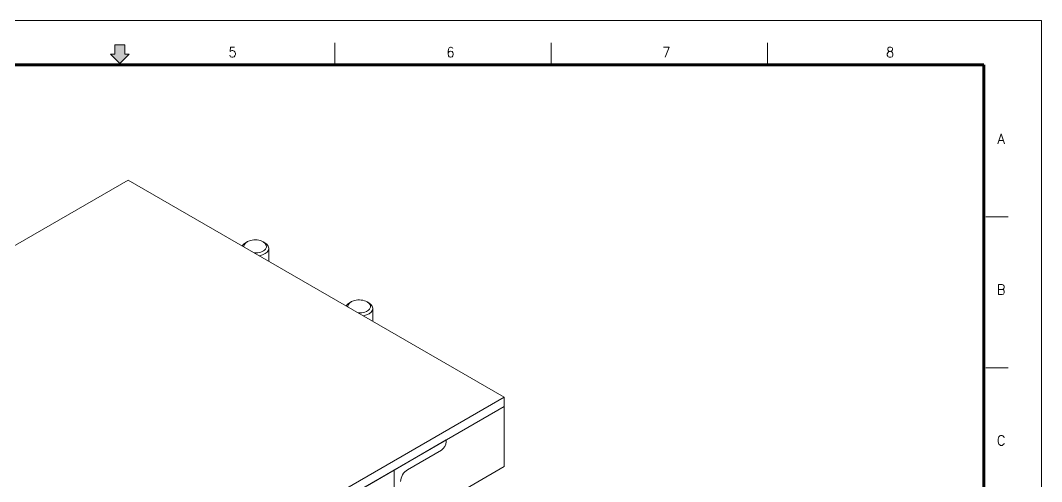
# Model space of a CAD drawing. Header units: millimetres. Extents: x 24 to 1656, y 24 to 1164.
# Drawn here: x 754 to 1656, y 757 to 1164 of the extents above; entities that cross this region are included whole.
import ezdxf
from ezdxf.enums import TextEntityAlignment as Align

# ---------------------------------------------------------------- set-up
doc = ezdxf.new("R2010")
doc.units = ezdxf.units.MM
doc.header["$LTSCALE"] = 4
doc.layers.get('0').update_dxf_attribs({"lineweight": 18})
doc.layers.add('SkizziergeometrieWIN-ISO', color=7, linetype='Continuous', lineweight=50)
doc.layers.add('굵은실선_A3', color=7, linetype='Continuous', lineweight=18)
doc.layers.add('가는실선_A3', color=9, linetype='Continuous', lineweight=5, true_color=0x808080)
doc.layers.add('해치선_A3', color=1, linetype='Continuous', lineweight=5, true_color=0xff0000)
doc.styles.add('텍스트 스타일36', font='ROMANC.shx', dxfattribs={"width": 0.941937})

# ---------------------------------------------------------------- blocks, each defined once
blk = doc.blocks.new('경계 A3_경계')
at = {"layer": '해치선_A3'}
blk.add_hatch(color=7, dxfattribs=at).paths.add_polyline_path([(211.52, 283.53), (212.48, 283.53), (210.42, 281.47), (208.36, 283.53), (209.32, 283.53), (209.32, 285.59), (211.52, 285.59)])
for p, q in [((209.32, 285.59), (211.52, 285.59)), ((209.32, 283.53), (209.32, 285.59)), ((211.52, 285.59), (211.52, 283.53)), ((208.36, 283.53), (209.32, 283.53)), ((210.42, 281.47), (208.36, 283.53)), ((211.52, 283.53), (212.48, 283.53))]:
    blk.add_line(p, q)
at = {"layer": 'SkizziergeometrieWIN-ISO', "lineweight": 18}
for p, q in [((6, 291), (414, 291)), ((414, 291), (414, 6))]:
    blk.add_line(p, q, dxfattribs=at)
at = {"layer": '가는실선_A3', "color": 7}
for p, q in [((257.9, 281.16), (257.9, 286.06)), ((305.67, 281.16), (305.67, 286.06)), ((353.45, 281.16), (353.45, 286.06)), ((401.71, 247.62), (406.61, 247.62)), ((401.71, 214.3), (406.61, 214.3))]:
    blk.add_line(p, q, dxfattribs=at)
at = {"layer": '가는실선_A3', "color": 7, "lineweight": 60}
for p, q in [((401.22, 281.16), (19.02, 281.16)), ((401.22, 14.6), (401.22, 281.16))]:
    blk.add_line(p, q, dxfattribs=at)
at = {"layer": '굵은실선_A3'}
blk.add_line((212.48, 283.53), (210.42, 281.47), dxfattribs=at)
at = {"layer": '가는실선_A3', "color": 7, "style": '텍스트 스타일36', "width": 0.941937}
for s, p in [('5', (235.33, 283.98)), ('6', (283.45, 283.98)), ('7', (331.14, 283.98)), ('8', (380.55, 283.98)), ('A', (405.08, 264.88)), ('B', (405.08, 231.56)), ('C', (405.08, 198.24))]:
    blk.add_text(s, height=2.2, dxfattribs=at).set_placement(p, align=Align.MIDDLE_CENTER)

msp = doc.modelspace()

# ---------------------------------------------------------------- linework, layer by layer
at = {"layer": '굵은실선_A3'}
for p, q in [((849.01, 1023.03), (566.17, 859.73)), ((1181.35, 831.15), (849.01, 1023.03)), ((954.24, 968.48), (952.83, 967.66)), ((968.38, 968.48), (969.8, 967.66)), ((973.31, 962.76), (973.31, 951.26)), ((1046.16, 915.4), (1044.75, 914.59)), ((1060.31, 915.4), (1061.72, 914.59)), ((1065.24, 909.69), (1065.24, 898.19)), ((898.51, 667.85), (1181.35, 831.15)), ((1181.35, 822.99), (1181.35, 831.15)), ((898.51, 659.69), (1181.35, 822.99)), ((1181.35, 822.99), (1130.08, 793.39)), ((1181.35, 822.99), (1181.35, 769.91)), ((1084.12, 766.85), (1130.08, 793.39)), ((1130.08, 793.39), (1130.08, 791.75)), ((1130.08, 793.39), (1130.08, 791.75)), ((1125.84, 784.41), (1095.79, 767.06)), ((1125.84, 784.41), (1095.79, 767.06)), ((1084.12, 766.85), (995.73, 715.82)), ((1084.12, 713.78), (1084.12, 766.85)), ((1084.12, 713.78), (1084.12, 766.85)), ((1181.35, 769.91), (1085.54, 714.6))]:
    msp.add_line(p, q, dxfattribs=at)
for centre, major_axis, start_param, end_param in [((961.31, 962.76), (-12, 0), 5.497787, 5.98329), ((961.31, 964.39), (-10, 0), 1.492907, 6.361075), ((961.31, 962.76), (12, 0), 5.012284, 7.068583), ((1053.24, 909.69), (-12, 0), 5.497787, 5.98329), ((1053.24, 911.32), (-10, 0), 1.492907, 6.361075), ((1053.24, 909.69), (12, 0), 5.012284, 7.068583), ((1125.84, 789.31), (-3, -5.2), 0.785398, 2.356194), ((1125.84, 789.31), (-3, -5.2), 0.785398, 2.356194), ((1095.79, 760.12), (-4.25, -7.36), 3.926991, 5.497787), ((1095.79, 760.12), (-4.25, -7.36), 3.926991, 5.497787)]:
    msp.add_ellipse(centre, major_axis=major_axis, ratio=0.57735, start_param=start_param, end_param=end_param, dxfattribs=at)

# ---------------------------------------------------------------- block references
at = {"xscale": 4, "yscale": 4, "zscale": 4}
msp.add_blockref('경계 A3_경계', (0, 0), dxfattribs=at)

doc.saveas('drawing.dxf')
